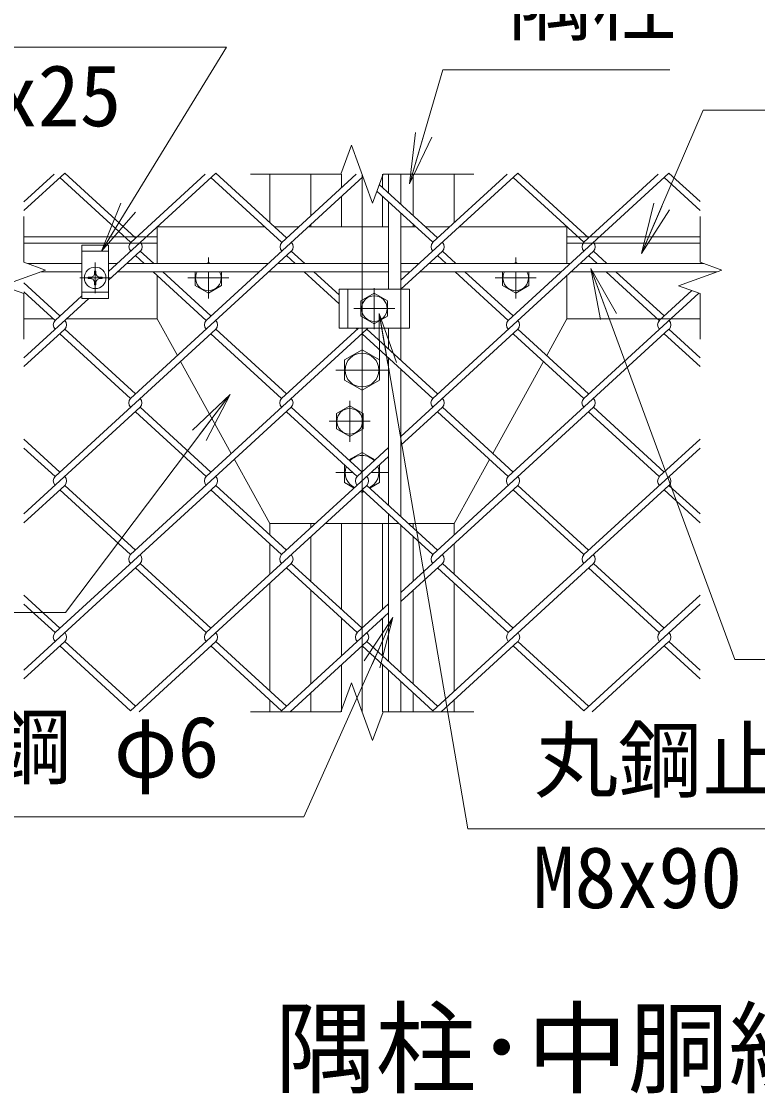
# Model space of a CAD drawing. Units: millimetres, scale not verified. Extents: x -10500 to 10500, y -7425 to 7425.
# Drawn here: x 4413 to 5850, y -771 to 1323 of the extents above; entities that cross this region are included whole.
import ezdxf
from ezdxf.enums import TextEntityAlignment as Align

# ---------------------------------------------------------------- set-up
doc = ezdxf.new("R2010")
doc.units = ezdxf.units.MM
doc.header["$LTSCALE"] = 50
doc.linetypes.add('DASHED', pattern=[7.5, 6, -1.5])
doc.linetypes.add('USER1', pattern=[50.8, 31.75, -6.35, 6.35, -6.35])
for name, color, linetype, lineweight in [('0-0_D-STR3', 3, 'Continuous', 13), ('0-1_D-STR1', 1, 'Continuous', 18), ('0-2_D-BMK', 2, 'USER1', 13), ('0-4_D-STR-TXT', 7, 'Continuous', 9), ('0-5_D-STR2', 7, 'Continuous', 9), ('0-6_D-STR-DIM', 7, 'Continuous', 9), ('0-7_0', 7, 'Continuous', 9)]:
    doc.layers.add(name, color=color, linetype=linetype, lineweight=lineweight)
doc.layers.add('0-3_D-TTL-TXT', color=7, linetype='Continuous')
doc.styles.add('ＭＳ ゴシック', font='')
doc.styles.get('ＭＳ ゴシック').set_extended_font_data('MS Gothic')

# ---------------------------------------------------------------- blocks, each defined once
blk = doc.blocks.new('_Open')
at = {"layer": '0-7_0'}
blk.add_line((-50, 8.33), (0, 0), dxfattribs=at)
blk.add_lwpolyline([(-50, -8.33), (0, 0), (-50, 0)], dxfattribs=at)

msp = doc.modelspace()

# ---------------------------------------------------------------- linework, layer by layer
at = {"layer": '0-0_D-STR3'}
for p, q in [((5129.63, 1025.19), (5129.63, 988.27)), ((5153.63, 1025.19), (5153.63, 966.28)), ((5129.63, 970.91), (5129.63, 800.58)), ((5153.63, 948.91), (5153.63, 800.58)), ((4677.63, 922.58), (4677.63, 850.58)), ((4677.63, 922.58), (4887.46, 922.58)), ((4906.4, 922.58), (4954.41, 922.58)), ((4972.88, 922.58), (5129.63, 922.58)), ((5153.63, 922.58), (5182.37, 922.58)), ((5201.32, 922.58), (5248.85, 922.58)), ((5267.8, 922.58), (5477.63, 922.58)), ((5477.63, 922.58), (5477.63, 850.58)), ((4530.72, 886.58), (4582.72, 886.58)), ((4530.72, 782.58), (4530.72, 886.58)), ((4582.72, 886.58), (4582.72, 782.58)), ((4530.72, 850.58), (4425.27, 850.58)), ((4582.72, 850.58), (4599.4, 850.58)), ((4618.35, 850.58), (4894.31, 850.58)), ((4774.12, 850.58), (4777.63, 852.6)), ((4777.63, 852.6), (4781.13, 850.58)), ((4913.26, 850.58), (5129.63, 850.58)), ((5153.63, 850.58), (5189.22, 850.58)), ((5208.17, 850.58), (5484.13, 850.58)), ((5377.63, 852.6), (5374.12, 850.58)), ((5381.13, 850.58), (5377.63, 852.6)), ((5503.08, 850.58), (5745.27, 850.58)), ((4530.72, 834.58), (4450.6, 834.58)), ((4549.4, 824.15), (4543.32, 824.04)), ((4543.32, 824.04), (4543.32, 821.11)), ((4543.32, 824.04), (4543.32, 821.11)), ((4549.4, 821.01), (4543.32, 821.11)), ((4553.12, 826.04), (4549.4, 824.15)), ((4553.12, 819.12), (4549.4, 821.01)), ((4553.19, 826.11), (4555.15, 829.8)), ((4553.19, 819.05), (4555.15, 815.36)), ((4555.26, 835.98), (4555.15, 829.8)), ((4555.16, 835.98), (4558.18, 835.98)), ((4558.18, 835.98), (4558.29, 829.8)), ((4560.25, 826.11), (4558.29, 829.8)), ((4560.25, 819.05), (4558.29, 815.36)), ((4560.32, 826.04), (4564.04, 824.15)), ((4560.32, 819.12), (4564.04, 821.01)), ((4564.04, 821.01), (4570.12, 821.11)), ((4600.89, 834.58), (4876.85, 834.58)), ((4677.63, 827.25), (4677.63, 742.58)), ((4751.63, 807.57), (4751.63, 834.58)), ((4803.63, 834.58), (4803.63, 807.57)), ((4895.8, 834.58), (5129.63, 834.58)), ((5153.63, 834.58), (5171.76, 834.58)), ((5190.71, 834.58), (5466.67, 834.58)), ((5351.63, 834.58), (5351.63, 807.57)), ((5403.63, 807.57), (5403.63, 834.58)), ((5477.63, 827.25), (5477.63, 742.58)), ((5485.62, 834.58), (5770.6, 834.58)), ((4555.26, 809.18), (4555.15, 815.36)), ((4555.26, 809.18), (4558.18, 809.18)), ((4558.18, 809.18), (4558.29, 815.36)), ((4777.63, 792.56), (4751.63, 807.57)), ((4803.63, 807.57), (4777.63, 792.56)), ((5032.83, 800.58), (5170.43, 800.58)), ((5032.83, 800.58), (5032.83, 724.58)), ((5170.43, 800.58), (5170.43, 724.58)), ((5351.63, 807.57), (5377.63, 792.56)), ((5377.63, 792.56), (5403.63, 807.57)), ((4582.72, 782.58), (4530.72, 782.58)), ((5101.63, 792.6), (5075.63, 777.59)), ((5075.63, 777.59), (5075.63, 747.57)), ((5127.63, 777.59), (5101.63, 792.6)), ((5127.63, 747.57), (5127.63, 777.59)), ((4677.63, 742.58), (4717.09, 670.82)), ((5075.63, 747.57), (5101.63, 732.56)), ((5101.63, 732.56), (5127.63, 747.57)), ((5438.16, 670.82), (5477.63, 742.58)), ((5032.83, 724.58), (5170.43, 724.58)), ((5129.63, 724.58), (5129.63, 683.31)), ((5153.63, 724.58), (5153.63, 661.32)), ((4723.44, 659.28), (4822.26, 479.6)), ((5129.63, 665.95), (5129.63, 378.35)), ((5332.99, 479.6), (5431.81, 659.28)), ((5153.63, 643.96), (5153.63, 356.36)), ((5077.63, 603.32), (5043.63, 622.95)), ((5111.63, 622.95), (5077.63, 603.32)), ((5053.63, 572.6), (5027.63, 557.59)), ((5079.63, 557.59), (5053.63, 572.6)), ((5027.63, 557.59), (5027.63, 527.57)), ((5079.63, 527.57), (5079.63, 557.59)), ((5027.63, 527.57), (5053.63, 512.56)), ((5053.63, 512.56), (5079.63, 527.57)), ((5051.87, 466.97), (5077.63, 481.84)), ((5077.63, 481.84), (5103.39, 466.97)), ((4828.61, 468.06), (4897.63, 342.58)), ((5043.63, 422.95), (5043.63, 457.16)), ((5111.63, 457.16), (5111.63, 422.95)), ((5062.44, 412.08), (5043.63, 422.95)), ((5111.63, 422.95), (5092.81, 412.08)), ((5077.63, 403.32), (5074.06, 405.37)), ((5081.19, 405.37), (5077.63, 403.32)), ((5129.63, 360.99), (5129.63, 73.39)), ((4897.63, 342.58), (4986.59, 342.58)), ((5005.53, 342.58), (5149.72, 342.58)), ((5153.63, 339), (5153.63, 51.4)), ((5129.63, 56.03), (5129.63, -24.78)), ((5153.63, 34.04), (5153.63, -24.78))]:
    msp.add_line(p, q, dxfattribs=at)
at = {"layer": '0-0_D-STR3', "linetype": 'DASHED'}
for p, q in [((4530.72, 874.58), (4582.72, 874.58)), ((5049.63, 800.58), (5049.63, 724.58)), ((5153.63, 800.58), (5153.63, 724.58)), ((4582.72, 794.58), (4530.72, 794.58))]:
    msp.add_line(p, q, dxfattribs=at)
at = {"layer": '0-0_D-STR3'}
for points in [[(4564.04, 824.15), (4570.12, 824.04), (4570.12, 821.11)], [(5043.63, 622.95), (5043.63, 662.21), (5077.63, 681.84)], [(5077.63, 681.84), (5111.63, 662.21), (5111.63, 622.95)], [(5168.67, 342.58), (5257.63, 342.58), (5326.64, 468.06)]]:
    msp.add_lwpolyline(points, dxfattribs=at)
for centre, radius in [((4556.72, 822.58), 21), ((5101.63, 762.58), 25), ((5077.63, 642.58), 33), ((5053.63, 542.58), 25)]:
    msp.add_circle(centre, radius, dxfattribs=at)
for centre, radius, start, end in [((4777.63, 822.58), 25, 151.3146, 28.6854), ((5377.63, 822.58), 25, 151.3146, 28.6854), ((5077.63, 442.58), 33, 43.50354, 136.49646), ((5077.63, 442.58), 33, 159.23811, 244.23811), ((5077.63, 442.58), 33, 295.76189, 20.76189)]:
    msp.add_arc(centre, radius, start, end, dxfattribs=at)
at = {"layer": '0-1_D-STR1'}
for p, q in [((4897.63, 1025.19), (4897.63, 930.62)), ((4977.63, 1025.19), (4977.63, 943.85)), ((5037.63, 1025.19), (5037.63, 998.83)), ((5117.63, 1025.19), (5117.63, 999.26)), ((5177.63, 944.28), (5177.63, 1025.19)), ((5257.63, 930.62), (5257.63, 1025.19)), ((5037.63, 981.9), (5037.63, 922.58)), ((5117.63, 981.9), (5117.63, 922.58)), ((4977.63, 926.92), (4977.63, 922.58)), ((5177.63, 922.58), (5177.63, 926.92)), ((4677.63, 902.58), (4417.63, 902.58)), ((5737.63, 902.58), (5477.63, 902.58)), ((4475.13, 742.58), (4417.63, 742.58)), ((4677.63, 742.58), (4500.48, 742.58)), ((5737.63, 742.58), (5477.63, 742.58)), ((4897.63, 342.58), (4897.63, 320.7)), ((4977.63, 342.58), (4977.63, 334.37)), ((5037.63, 342.58), (5037.63, 175.06)), ((5117.63, 342.58), (5117.63, 175.06)), ((5177.63, 334.37), (5177.63, 342.58)), ((5257.63, 320.7), (5257.63, 342.58)), ((4977.63, 317.01), (4977.63, 230.04)), ((5177.63, 230.04), (5177.63, 317.01)), ((4897.63, 303.34), (4897.63, 243.7)), ((5257.63, 243.7), (5257.63, 303.34)), ((4897.63, 226.34), (4897.63, 15.75)), ((4977.63, 212.67), (4977.63, 29.41)), ((5177.63, 29.41), (5177.63, 212.67)), ((5257.63, 15.75), (5257.63, 226.34)), ((5037.63, 157.69), (5037.63, 84.39)), ((5117.63, 157.69), (5117.63, 84.39)), ((5037.63, 67.03), (5037.63, -24.78)), ((5117.63, 67.03), (5117.63, -24.78)), ((4977.63, 12.05), (4977.63, -24.78)), ((5177.63, -24.78), (5177.63, 12.05)), ((4897.63, -1.62), (4897.63, -24.78)), ((5257.63, -24.78), (5257.63, -1.62))]:
    msp.add_line(p, q, dxfattribs=at)
at = {"layer": '0-1_D-STR1', "linetype": 'DASHED'}
for p, q in [((4677.63, 890.58), (4417.63, 890.58)), ((5737.63, 890.58), (5477.63, 890.58))]:
    msp.add_line(p, q, dxfattribs=at)
at = {"layer": '0-2_D-BMK'}
for p, q in [((5077.63, -24.78), (5077.63, 1025.19)), ((4777.63, 862.58), (4777.63, 850.58)), ((5377.63, 862.58), (5377.63, 850.58)), ((4556.72, 852.34), (4556.72, 792.82)), ((4526.96, 822.58), (4586.48, 822.58)), ((4737.63, 822.58), (4817.63, 822.58)), ((4777.63, 834.58), (4777.63, 782.58)), ((5417.63, 822.58), (5337.63, 822.58)), ((5377.63, 834.58), (5377.63, 782.58)), ((5101.63, 802.58), (5101.63, 722.58)), ((5141.63, 762.58), (5061.63, 762.58)), ((5128.63, 642.58), (5026.63, 642.58)), ((5053.63, 582.58), (5053.63, 502.58)), ((5093.63, 542.58), (5013.63, 542.58)), ((5059.54, 442.58), (5026.63, 442.58)), ((5128.63, 442.58), (5095.72, 442.58))]:
    msp.add_line(p, q, dxfattribs=at)
at = {"layer": '0-4_D-STR-TXT'}
for points in [[(3877.88, 1273.17), (4812.93, 1273.17), (4569.99, 876.28)], [(5678.47, 1228.74), (5235.17, 1228.74), (5170.68, 1008.02)], [(6516.16, 1149.9), (5743.54, 1149.9), (5623.99, 871.91)], [(6257.91, 77.34), (5805.72, 77.34), (5525.22, 839.22)], [(6136.32, -253.36), (5284.39, -253.36), (5111.61, 750.84)], [(3752.51, 168.99), (4498.48, 168.99), (4818.88, 593.38)], [(4194.14, -229.85), (4964.21, -229.85), (5137.28, 157.27)]]:
    msp.add_lwpolyline(points, dxfattribs=at)
at = {"layer": '0-5_D-STR2'}
for p, q in [((4497.28, 1027.24), (4417.63, 954.25)), ((4635.26, 900.8), (4497.28, 1027.24)), ((5381.99, 1027.21), (5153.63, 817.96)), ((5676.9, 1027.21), (5363.06, 739.64)), ((5519.99, 900.8), (5382.01, 1027.24)), ((5737.63, 971.57), (5676.9, 1027.21)), ((4476.58, 1025.19), (4417.63, 971.18)), ((4625.79, 892.12), (4487.81, 1018.56)), ((4771.49, 1025.19), (4626.02, 891.9)), ((5079.44, 1020.22), (4773.24, 739.64)), ((4920.7, 892.12), (4782.72, 1018.56)), ((5066.4, 1025.19), (4920.94, 891.9)), ((5360.84, 1025.19), (5215.61, 892.12)), ((5510.52, 892.12), (5372.54, 1018.56)), ((5655.75, 1025.19), (5510.52, 892.12)), ((5737.63, 954.21), (5667.43, 1018.53)), ((5215.61, 892.12), (5106.59, 992.01)), ((5225.08, 900.8), (5111.33, 1005.03)), ((4644.73, 874.76), (4582.72, 817.93)), ((4939.64, 874.76), (4625.79, 587.16)), ((4652.18, 850.58), (4635.26, 866.08)), ((4671.12, 850.58), (4644.73, 874.76)), ((4947.09, 850.58), (4930.17, 866.08)), ((4966.03, 850.58), (4939.64, 874.76)), ((5234.56, 874.76), (5153.6, 800.58)), ((5529.47, 874.76), (5215.61, 587.16)), ((5242, 850.58), (5225.08, 866.08)), ((5260.94, 850.58), (5234.56, 874.76)), ((5536.91, 850.58), (5519.99, 866.08)), ((5555.85, 850.58), (5529.47, 874.76)), ((4773.24, 739.64), (4669.64, 834.58)), ((4782.72, 748.32), (4688.58, 834.58)), ((5032.83, 772.01), (4964.55, 834.58)), ((5032.83, 789.37), (4983.49, 834.58)), ((5363.06, 739.64), (5259.46, 834.58)), ((5372.54, 748.32), (5278.4, 834.58)), ((5657.98, 739.64), (5554.37, 834.58)), ((5667.45, 748.32), (5573.32, 834.58)), ((4487.81, 748.32), (4417.63, 812.63)), ((5721.36, 797.72), (5657.98, 739.64)), ((4478.33, 739.64), (4417.63, 795.26)), ((4544.14, 782.58), (4417.63, 666.65)), ((4530.72, 787.64), (4478.33, 739.64)), ((5734.92, 792.78), (5510.52, 587.16)), ((4497.28, 722.28), (4417.63, 649.29)), ((4792.19, 722.28), (4478.33, 434.68)), ((4625.79, 587.16), (4487.81, 713.6)), ((4635.26, 595.84), (4497.28, 722.28)), ((5087.1, 722.28), (4773.24, 434.68)), ((4920.7, 587.16), (4782.72, 713.6)), ((4930.17, 595.84), (4792.19, 722.28)), ((5070.66, 724.58), (4920.7, 587.16)), ((5215.61, 587.16), (5077.63, 713.6)), ((5225.08, 595.84), (5087.1, 722.28)), ((5382.01, 722.28), (5153.63, 513)), ((5676.92, 722.28), (5363.06, 434.68)), ((5510.52, 587.16), (5373.36, 712.84)), ((5519.99, 595.84), (5382.01, 722.28)), ((5737.63, 649.29), (5667.45, 713.6)), ((5737.63, 666.65), (5676.92, 722.28)), ((4644.73, 569.8), (4417.63, 361.69)), ((4939.64, 569.8), (4625.79, 282.2)), ((4782.72, 443.36), (4644.73, 569.8)), ((5077.63, 443.36), (4939.64, 569.8)), ((5234.56, 569.8), (5153.63, 495.64)), ((5529.47, 569.8), (5215.61, 282.2)), ((5372.54, 443.36), (5234.55, 569.8)), ((5667.45, 443.36), (5529.47, 569.8)), ((4773.24, 434.68), (4635.26, 561.12)), ((5068.15, 434.68), (4930.17, 561.12)), ((5363.06, 434.68), (5225.08, 561.12)), ((5657.98, 434.68), (5519.99, 561.12)), ((4487.81, 443.36), (4417.63, 507.67)), ((5737.63, 507.67), (5657.98, 434.68)), ((4478.33, 434.68), (4417.63, 490.31)), ((5129.63, 491.01), (5068.15, 434.68)), ((5737.63, 490.31), (5510.52, 282.2)), ((5129.63, 473.65), (4920.7, 282.2)), ((4497.28, 417.32), (4417.63, 344.33)), ((4792.19, 417.32), (4478.33, 129.72)), ((4625.79, 282.2), (4487.81, 408.64)), ((4635.26, 290.88), (4497.28, 417.32)), ((5087.1, 417.32), (4773.24, 129.72)), ((4920.7, 282.2), (4782.72, 408.64)), ((4930.17, 290.88), (4792.19, 417.32)), ((5215.61, 282.2), (5077.63, 408.64)), ((5225.08, 290.88), (5087.1, 417.32)), ((5382.01, 417.32), (5153.63, 208.04)), ((5676.92, 417.32), (5363.06, 129.72)), ((5510.52, 282.2), (5372.54, 408.64)), ((5519.99, 290.88), (5382.01, 417.32)), ((5737.63, 344.33), (5667.45, 408.64)), ((5737.63, 361.69), (5676.92, 417.32)), ((4644.73, 264.84), (4417.63, 56.74)), ((4939.64, 264.84), (4625.79, -22.76)), ((4773.24, 129.72), (4635.26, 256.16)), ((4782.72, 138.4), (4644.73, 264.84)), ((5068.15, 129.72), (4930.17, 256.16)), ((5077.63, 138.4), (4939.64, 264.84)), ((5234.56, 264.84), (5153.63, 190.68)), ((5529.47, 264.84), (5215.61, -22.76)), ((5363.06, 129.72), (5225.08, 256.16)), ((5372.54, 138.4), (5234.56, 264.84)), ((5657.98, 129.72), (5519.99, 256.16)), ((5667.45, 138.4), (5529.47, 264.84)), ((4487.81, 138.4), (4417.63, 202.71)), ((5737.63, 202.71), (5657.98, 129.72)), ((4478.33, 129.72), (4417.63, 185.35)), ((5129.63, 168.69), (4920.7, -22.76)), ((5129.63, 186.05), (5068.15, 129.72)), ((5737.63, 185.35), (5510.52, -22.76)), ((4497.28, 112.36), (4417.63, 39.37)), ((4635.26, -14.08), (4497.28, 112.36)), ((4792.19, 112.36), (4642.53, -24.78)), ((4930.17, -14.08), (4792.19, 112.36)), ((5087.1, 112.36), (4937.44, -24.78)), ((5225.08, -14.08), (5087.1, 112.36)), ((5382.01, 112.36), (5232.35, -24.78)), ((5519.99, -14.08), (5382.01, 112.36)), ((5676.92, 112.36), (5527.26, -24.78)), ((5737.63, 56.74), (5676.92, 112.36)), ((4625.79, -22.76), (4487.81, 103.68)), ((4920.7, -22.76), (4782.72, 103.68)), ((5215.61, -22.76), (5077.63, 103.68)), ((5510.52, -22.76), (5372.54, 103.68)), ((5737.63, 39.37), (5667.45, 103.68))]:
    msp.add_line(p, q, dxfattribs=at)
msp.add_lwpolyline([(4930.17, 900.8), (4792.19, 1027.24), (4582.72, 835.29)], dxfattribs=at)
for centre, start, end in [((4635.47, 883.2), 137.5, 222.5), ((4635.47, 883.2), 317.5, 42.5), ((4930.38, 883.2), 137.5, 222.5), ((4930.38, 883.2), 317.5, 42.5), ((5225.3, 883.2), 137.5, 222.5), ((5225.3, 883.2), 317.5, 42.5), ((5520.21, 883.2), 137.5, 222.5), ((5520.21, 883.2), 317.5, 42.5), ((4487.81, 730.96), 137.5, 222.5), ((4487.81, 730.96), 317.5, 42.5), ((4782.72, 730.96), 137.5, 222.5), ((4782.72, 730.96), 317.5, 42.5), ((5372.54, 730.96), 137.5, 222.5), ((5372.54, 730.96), 317.5, 42.5), ((5667.66, 730.72), 137.5, 222.5), ((5667.66, 730.72), 317.5, 42.5), ((5077.63, 730.96), 209.77745, 222.5), ((5077.63, 730.96), 317.5, 330.22255), ((4635.24, 578.46), 137.5, 222.5), ((4635.24, 578.46), 317.5, 42.5), ((4930.15, 578.46), 137.5, 222.5), ((4930.15, 578.46), 317.5, 42.5), ((5225.06, 578.46), 137.5, 222.5), ((5225.06, 578.46), 317.5, 42.5), ((5519.97, 578.46), 137.5, 222.5), ((5519.97, 578.46), 317.5, 42.5), ((4487.81, 426), 137.5, 222.5), ((4487.81, 426), 317.5, 42.5), ((4782.72, 426), 137.5, 222.5), ((4782.72, 426), 317.5, 42.5), ((5077.63, 426), 137.5, 222.5), ((5077.63, 426), 317.5, 42.5), ((5372.54, 426), 137.5, 222.5), ((5372.54, 426), 317.5, 42.5), ((5667.66, 425.76), 137.5, 222.5), ((5667.66, 425.76), 317.5, 42.5), ((4635.24, 273.5), 137.5, 222.5), ((4635.24, 273.5), 317.5, 42.5), ((4930.15, 273.5), 137.5, 222.5), ((4930.15, 273.5), 317.5, 42.5), ((5225.32, 273.3), 137.5, 222.5), ((5225.32, 273.3), 317.5, 42.5), ((5520.23, 273.3), 137.5, 222.5), ((5520.23, 273.3), 317.5, 42.5), ((4487.81, 121.04), 137.5, 222.5), ((4487.81, 121.04), 317.5, 42.5), ((4782.95, 120.82), 137.5, 222.5), ((4782.95, 120.82), 317.5, 42.5), ((5077.86, 120.82), 137.5, 222.5), ((5077.86, 120.82), 317.5, 42.5), ((5372.77, 120.82), 137.5, 222.5), ((5372.77, 120.82), 317.5, 42.5), ((5667.9, 120.59), 137.5, 222.5), ((5667.9, 120.59), 317.5, 42.5)]:
    msp.add_arc(centre, 12.85, start, end, dxfattribs=at)
at = {"layer": '0-6_D-STR-DIM'}
for p, q in [((5036.58, 1025.19), (5057.11, 1081.58)), ((5057.11, 1081.58), (5098.15, 968.81)), ((5036.58, 1025.19), (4859.63, 1025.19)), ((5098.15, 968.81), (5118.67, 1025.19)), ((5295.63, 1025.19), (5118.67, 1025.19)), ((4417.63, 942.58), (4417.63, 853.36)), ((5737.63, 942.58), (5737.63, 853.36)), ((4417.63, 791.8), (4417.63, 702.58)), ((5737.63, 791.8), (5737.63, 702.58)), ((5036.58, -24.78), (5057.11, 31.6)), ((5057.11, 31.6), (5098.15, -81.16)), ((5036.58, -24.78), (4859.63, -24.78)), ((5098.15, -81.16), (5118.67, -24.78)), ((5295.63, -24.78), (5118.67, -24.78))]:
    msp.add_line(p, q, dxfattribs=at)
for points in [[(4417.63, 791.8), (4375.34, 807.19), (4459.91, 837.97), (4417.63, 853.36)], [(5737.63, 791.8), (5695.34, 807.19), (5779.91, 837.97), (5737.63, 853.36)]]:
    msp.add_lwpolyline(points, dxfattribs=at)

# ---------------------------------------------------------------- block references
at = {"layer": '0-4_D-STR-TXT', "xscale": 2, "yscale": 2}
for p, rotation in [((5170.12, 1006.1), 253.7123), ((4568.95, 874.58), 238.52872), ((5623.2, 870.08), 246.72856), ((5524.53, 841.09), 110.21266), ((5111.27, 752.81), 99.76303), ((4820.09, 594.97), 52.94817), ((5138.09, 159.1), 65.91258)]:
    msp.add_blockref('_Open', p, dxfattribs=dict(at, rotation=rotation))

# ---------------------------------------------------------------- texts
at = {"layer": '0-3_D-TTL-TXT', "style": 'ＭＳ ゴシック'}
msp.add_text('隅柱･中胴縁取付詳細', height=144.4, dxfattribs=at).set_placement((4907.05, -797.68), align=Align.BOTTOM_LEFT)
at = {"layer": '0-4_D-STR-TXT', "style": 'ＭＳ ゴシック'}
for s, p in [('隅柱', (5362.48, 1263.06)), ('B.N +6x25', (3872.06, 1082.65)), ('丸鋼 φ6', (4183.35, -189.5)), ('丸鋼止B.N', (5413.61, -215.55)), ('M8x90', (5410.78, -444.37))]:
    msp.add_text(s, height=120.2, dxfattribs=at).set_placement(p, align=Align.BOTTOM_LEFT)

doc.saveas('drawing.dxf')
